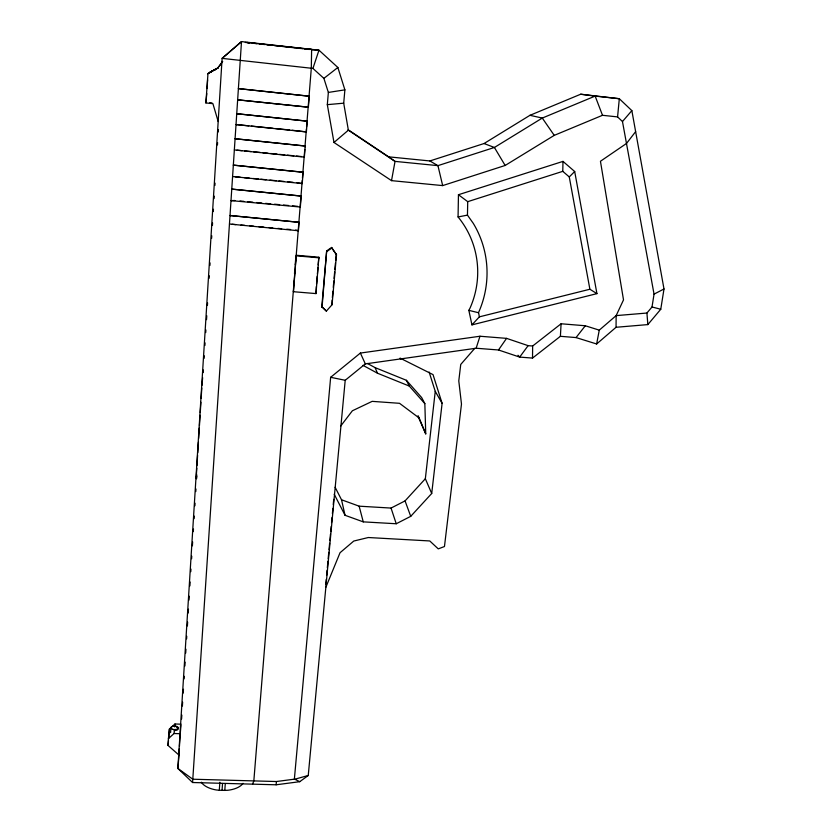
<?xml version="1.0" encoding="UTF-8"?>
<svg xmlns="http://www.w3.org/2000/svg" width="832" height="832" viewBox="0 0 832 832"><rect width="100%" height="100%" fill="white"/><g stroke="black" fill="none" stroke-linecap="round" stroke-linejoin="round"><path stroke-width="1.25" d="M616.054 327.278L647.847 324.594L660.764 309.254L663.998 288.985L631.852 110.625L619.32 98.717L595.15 96.086L542.287 118.061L494.406 147.472L437.934 165.641L395.034 161.387L348.369 130.187L343.71 103.178L344.885 89.856L337.865 67.475L318.968 50.19L241.498 41.6L222.113 58.375L177.871 768.446L192.577 782.517L276.13 784.794L299.749 781.685L308.246 775.486L345.207 380.286L365.331 363.896L476.143 348.234L498.503 349.981L519.688 357.094L532.511 358.082L560.394 336.305L576.046 337.574L596.638 343.98L616.054 327.278L616.148 315.609L623.511 299.884L600.444 161.262L626.486 143.478L635.638 131.622M532.511 358.082L532.657 346.008L561.09 323.773L585.302 325.759L599.269 330.148L616.148 315.609L646.922 313.04L652.018 306.977L654.046 294.133L622.471 121.534L617.573 116.906L602.503 115.294L554.247 135.366L505.149 165.464L442.676 185.598L391.518 180.638L333.986 142.48L327.319 104.655L328.359 92.435L323.887 78.374L312.926 68.422L222.113 58.375L241.498 41.6L192.577 782.517M458.068 216.954L458.453 194.73L562.983 161.387L574.694 171.517L596.929 293.634L471.952 324.886L468.842 310.357L470.049 308.058A88.41 87.048 -48.6 0 0 458.068 216.954L467.459 215.124L473.283 223.371A97.105 95.576 -48.2 0 1 478.566 312.52L479.346 316.857L471.952 324.886M467.459 215.124L467.719 201.666L458.453 194.73M596.929 293.634L589.888 289.245L569.265 176.935L562.775 171.34L562.983 161.387M234.364 149.926L304.356 157.123L305.25 146.016L235.102 138.746L305.25 146.016M560.394 336.305L561.09 323.773M232.606 176.53L302.224 183.56L303.139 172.234L233.355 165.131L303.139 172.234M218.182 121.524L212.909 103.667L205.889 102.939L207.979 73.507M179.296 748.748L178.911 755.009L168.002 745.43L168.407 738.629L169.406 729.04L174.97 723.986L181.074 724.194M206.783 93.59L205.889 102.939M207.085 88.566L207.605 79.789M169.406 729.04L168.75 738.182M170.591 732.586L170.882 727.678M168.407 738.629L174.054 733.512L174.398 729.581M174.741 726.024L174.689 726.939L174.97 723.986M229.466 224.016L298.418 230.745L299.094 222.3L230.027 215.519L299.094 222.3M179.452 746.242L180.159 734.968M196.154 478.535L196.799 468.187M196.955 465.598L197.6 455.26M197.766 452.67L198.411 442.322M198.65 438.454L199.295 428.106M199.462 425.516L200.106 415.178M200.262 412.589L200.907 402.241M201.146 398.372L201.791 388.024M201.958 385.434L202.634 377.707M181.584 718.962L181.834 715.083M182.395 706.035L182.634 702.166M183.206 693.118L183.446 689.239M184.09 678.912L184.246 676.322M184.902 665.985L185.141 662.116M185.702 653.068L185.942 649.189M186.597 638.851L186.753 636.272M187.398 625.934L187.637 622.055M188.209 613.018L188.448 609.138M189.01 600.09L189.259 596.222M189.904 585.884L190.143 582.005M190.788 571.667L190.944 569.088M191.599 558.75L191.755 556.171M192.4 545.834L192.639 541.954M193.294 531.617L193.45 529.038M194.095 518.7L194.262 516.11M194.906 505.783L195.062 503.194M195.79 491.566L195.957 488.987M196.602 478.65L196.758 476.06M203.226 372.559L203.382 369.98M204.11 358.363L204.266 355.784M204.911 345.467L205.078 342.878M205.722 332.561L205.878 329.971M206.523 319.654L206.773 315.775M207.418 305.458L207.574 302.879M209.102 278.356L209.269 275.777M209.914 265.45L210.07 262.87M211.609 238.347L211.765 235.768M212.41 225.472L212.566 222.914M213.283 211.546L213.429 209.248M214.094 198.578L214.24 196.154M214.906 185.442L215.051 183.113M217.443 144.934L217.589 142.542M218.254 131.966L218.4 129.532M201.323 782.215A22.079 11.513 1.7 0 0 216.247 789.963L219.294 790.254L219.877 782.257M222.05 790.327L222.55 783.474M219.294 790.254L224.796 790.4L225.295 783.546M293.675 283.837L293.873 281.289M294.497 273.645L294.694 271.097M295.214 264.732L295.62 259.636M302.255 180.44L253.833 780.905L252.554 784.15M302.442 178.152L304.762 149.427M304.959 146.91L306.415 128.856M306.571 126.901L311.303 68.245L311.626 49.379L308.599 49.421M293.498 291.72L296.223 255.247L318.843 257.223L316.004 293.592L293.498 291.72L293.342 291.034M234.884 200.512L231.015 200.595L300.331 207.033L301.215 196.061L231.774 189.114L301.215 196.061M248.789 125.85L236.038 124.55L306.384 131.914L307.258 121.16L236.756 113.724L307.258 121.16M308.381 107.193L237.671 99.819L308.381 107.193L309.265 96.21L238.41 88.608L309.265 96.21M179.057 754.707L177.871 768.446L192.806 779.22L276.422 781.529L294.622 779.137L299.749 781.685M316.337 286.53L316.004 293.592M316.555 283.982L317.21 276.338M317.429 273.79L317.97 267.415M318.188 264.867L318.843 257.223M180.346 732.524L180.97 725.379M321.807 306.675L326.664 250.9L331.573 247.468L336.513 254.738L332.051 304.741L326.373 311.106L321.807 306.675L326.373 311.106M322.046 307.403L326.664 250.9M332.134 300.175L332.051 304.741M332.363 297.617L332.935 291.231M333.268 287.394L333.84 280.998M334.069 278.439L334.641 272.054M334.87 269.495L335.442 263.099M335.66 260.551L336.232 254.155M276.13 784.794L276.422 781.529M532.657 346.008L528.112 345.654L506.563 338.364L479.97 336.242L360.381 353.059L330.647 377.302L294.351 779.334L308.246 775.486M325.77 584.501L326.258 579.342M326.612 575.474L327.101 570.315M327.34 567.736L327.943 561.278M328.182 558.698L328.786 552.25M329.025 549.671L329.628 543.223M329.867 540.644L330.47 534.196M330.71 531.617L331.198 526.458M331.562 522.59L332.041 517.431M332.405 513.562L332.883 508.394M333.247 504.525L333.726 499.366M617.573 116.906L619.32 98.717L580.674 94.224L529.963 115.315L484.047 143.53L429.863 160.95L388.679 156.842L348.15 129.75M196.352 478.587L196.737 474.75M168.002 745.43L168.501 740.594M334.214 494.208L345.041 515.289L363.251 521.862L396.23 523.754L410.727 516.339L431.714 493.48L425.339 478.743L435.25 391.362L429.114 372.008M431.714 493.48L442.104 403.322L433.025 374.608L400.098 358.134L400.504 358.925M391.518 180.638L395.034 161.387L388.679 156.842M596.638 343.98L599.269 330.148M476.143 348.234L479.97 336.242M312.926 68.422L318.968 50.19L312.114 49.816M325.894 587.184L340.038 552.729L353.766 541.05L368.295 537.524L429.77 540.956L438.266 548.881L444.465 546.52L461.479 404.082L458.786 380.9L460.741 364.447L474.718 348.41M219.086 66.591L222.664 61.37L217.422 68.39L218.379 67.631L208.998 72.779M498.503 349.981L506.563 338.364M528.112 345.654L519.688 357.094L518.014 355.264M340.756 425.963L352.373 410.779L372.174 401.357L399.537 403.312L419.172 418.007L425.745 433.878L424.84 403.624L421.678 397.582L406.37 380.286L375.097 367.63L367.432 363.459M576.046 337.574L585.302 325.759M622.471 121.534L631.852 110.625M335.119 487.271L341.526 499.772L359.143 506.178L391.05 508.071L405.059 500.895L425.339 478.743M569.265 176.935L574.694 171.517M333.986 142.48L348.369 130.187M323.887 78.374L337.865 67.475M326.914 251.482L331.843 248.03L331.573 247.468M212.784 70.72L210.309 72.082L212.638 70.824M214.313 69.898L216.778 68.536L214.448 69.805M211.9 71.375L209.394 72.769L211.754 71.49M213.46 70.554L215.956 69.16L213.595 70.45M207.626 73.767L217.662 68.193M654.046 294.133L663.998 288.985M467.719 201.666L562.775 171.34M479.346 316.857L589.888 289.245M271.128 45.178L271.804 45.063M328.359 92.435L344.885 89.856M327.319 104.655L343.71 103.178M224.796 790.4L227.843 790.265A22.079 11.513 1.7 0 0 243.027 783.349M174.054 733.512L180.242 733.72M296.39 255.84L319.072 257.816M232.014 224.255L235.841 224.598M240.926 225.056L244.754 225.399M249.85 225.857L253.666 226.2M258.762 226.668L263.858 227.126M268.954 227.583L272.771 227.926M277.867 228.384L281.684 228.727M286.78 229.195L290.607 229.538M295.693 229.996L298.418 230.745M240.001 200.99L243.838 201.344M247.676 201.698L252.803 202.176M256.641 202.53L261.758 203.008M265.595 203.362L270.712 203.84M274.56 204.194L279.677 204.672M283.514 205.026L288.631 205.504M292.469 205.858L297.596 206.336M235.175 176.779L240.323 177.268M244.171 177.642L249.319 178.131M253.178 178.495L258.315 178.994M260.894 179.234L266.032 179.733M269.89 180.097L276.318 180.71M278.897 180.96L284.034 181.449M287.893 181.813L293.041 182.312M296.899 182.676L302.224 183.56M236.943 150.176L242.112 150.686M244.702 150.946L251.17 151.58M253.75 151.84L260.218 152.474M262.798 152.724L267.966 153.244M270.556 153.494L277.014 154.128M279.604 154.388L284.773 154.898M287.362 155.147L293.821 155.792M296.41 156.042L301.579 156.551M251.347 126.1L273.031 128.305M275.579 128.565L289.609 129.99M292.157 130.25L306.384 131.914M209.737 102.742L212.046 102.981M311.23 49.379L247.031 42.505L249.413 42.786M245.305 42.411L249.184 42.838M253.053 43.264L256.932 43.701M259.511 43.982L264.68 44.554M266.906 44.762L272.002 45.323M274.55 45.604L280.041 46.166M282.204 46.457L287.685 47.018M289.848 47.299L295.318 47.861M296.972 48.142L302.962 48.703M304.72 48.994L309.327 49.41M580.674 94.224L595.15 96.086L602.503 115.294M330.647 377.302L345.207 380.286M529.963 115.315L542.287 118.061L554.247 135.366M468.842 310.357L478.462 312.707M652.018 306.977L660.764 309.254M484.047 143.53L494.406 147.472L505.149 165.464M362.991 365.352L377.478 373.214L409.292 386.069L424.84 403.624M429.863 160.95L437.934 165.641L442.676 185.598M331.843 248.03L336.513 254.738M435.25 391.362L442.104 403.322M406.37 380.286L409.292 386.069M418.153 415.917L419.172 418.007M425.745 433.878L417.966 416.198M360.381 353.059L365.331 363.896M375.097 367.63L377.478 373.214M405.059 500.895L410.727 516.339M391.05 508.071L396.23 523.754M359.143 506.178L363.251 521.862M341.526 499.772L345.041 515.289M646.922 313.04L647.847 324.594M177.788 727.927A3.692 1.789 0.8 0 1 177.622 729.716A3.692 1.789 0.8 0 1 174.346 730.496M176.509 727.241A3.692 1.789 0.8 0 1 177.237 727.542M172.588 729.29A3.692 1.778 0.8 0 0 178.256 727.927A3.692 1.778 0.8 0 0 172.869 726.211A3.692 1.778 0.8 0 0 172.588 729.29"/></g></svg>
